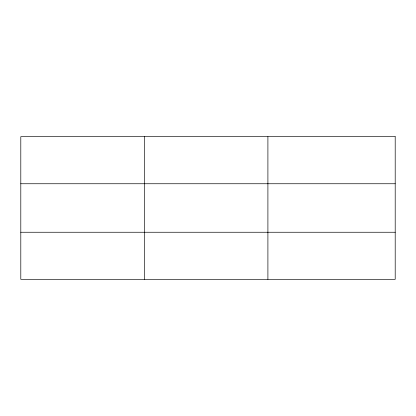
<?xml version="1.0" encoding="UTF-8"?>
<svg xmlns="http://www.w3.org/2000/svg" width="416" height="416" viewBox="0 0 416 416"><rect width="100%" height="100%" fill="white"/><g stroke="black" fill="none" stroke-linecap="round" stroke-linejoin="round"><path stroke-width="0.62" d="M144.352 279.328L144.352 136.672M267.904 279.328L267.904 136.672M20.8 183.747L395.2 183.747M20.8 232.253L395.2 232.253M395.2 136.672L395.2 279.328L20.8 279.328L20.8 136.672L395.2 136.672"/></g></svg>
